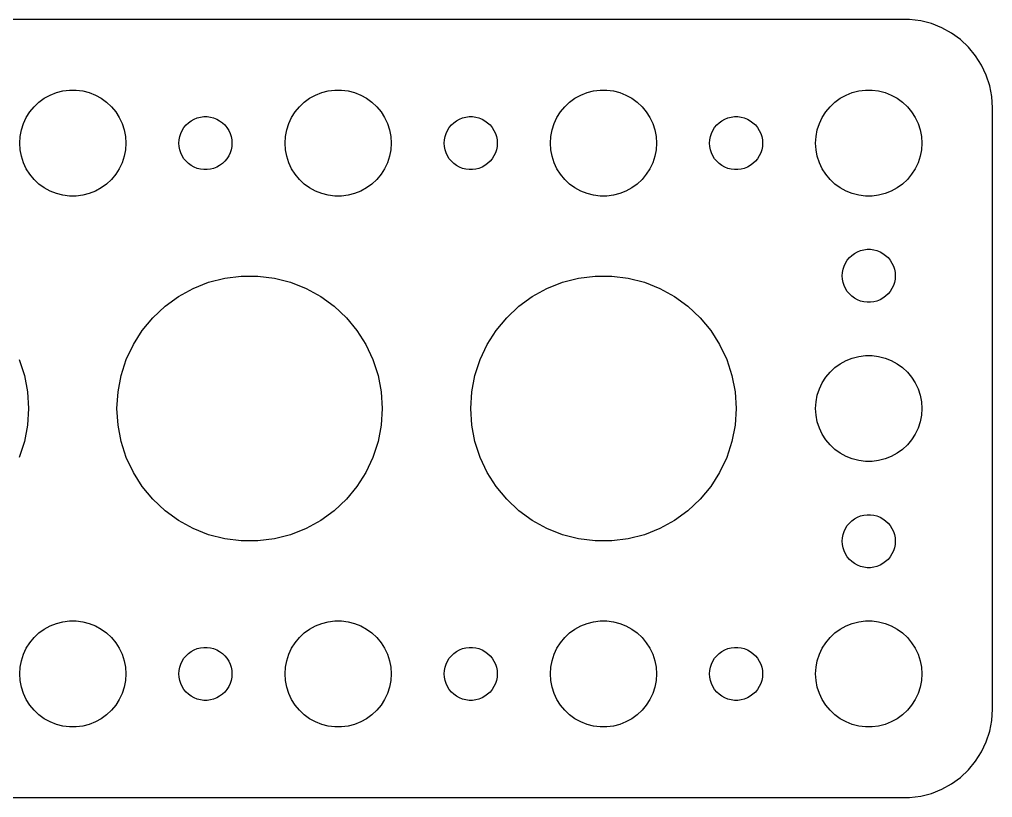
# Model space of a CAD drawing. Header units: metres. Extents: x -52 to 52, y 32 to 76.
# Drawn here: x -3 to 52, y 32 to 76 of the extents above; entities that cross this region are included whole.
import ezdxf

# ---------------------------------------------------------------- set-up
doc = ezdxf.new("R2010")
doc.units = ezdxf.units.M

msp = doc.modelspace()

# ---------------------------------------------------------------- linework, layer by layer
for p, q in [((47.3139, 75.9901), (-47.3139, 75.9901)), ((47.9369, 75.9114), (47.3139, 75.9901)), ((48.5451, 75.7553), (47.9369, 75.9114)), ((49.1289, 75.5241), (48.5451, 75.7553)), ((49.6791, 75.2216), (49.1289, 75.5241)), ((50.1871, 74.8526), (49.6791, 75.2216)), ((50.6448, 74.4227), (50.1871, 74.8526)), ((51.0451, 73.9389), (50.6448, 74.4227)), ((51.3815, 73.4088), (51.0451, 73.9389)), ((51.6489, 72.8406), (51.3815, 73.4088)), ((51.8429, 72.2434), (51.6489, 72.8406)), ((51.9606, 71.6267), (51.8429, 72.2434)), ((-1.91226, 71.3115), (-1.60747, 71.533)), ((-1.60747, 71.533), (-1.27733, 71.7145)), ((-1.27733, 71.7145), (-0.92705, 71.8532)), ((-0.92705, 71.8532), (-0.56213, 71.9469)), ((-0.56213, 71.9469), (-0.18837, 71.9941)), ((-0.18837, 71.9941), (0.18837, 71.9941)), ((0.18837, 71.9941), (0.56213, 71.9469)), ((0.56213, 71.9469), (0.92705, 71.8532)), ((0.92705, 71.8532), (1.27733, 71.7145)), ((1.27733, 71.7145), (1.60747, 71.533)), ((1.60747, 71.533), (1.91226, 71.3115)), ((13.0877, 71.3115), (13.3925, 71.533)), ((13.3925, 71.533), (13.7227, 71.7145)), ((13.7227, 71.7145), (14.0729, 71.8532)), ((14.0729, 71.8532), (14.4379, 71.9469)), ((14.4379, 71.9469), (14.8116, 71.9941)), ((14.8116, 71.9941), (15.1884, 71.9941)), ((15.1884, 71.9941), (15.5621, 71.9469)), ((15.5621, 71.9469), (15.927, 71.8532)), ((15.927, 71.8532), (16.2773, 71.7145)), ((16.2773, 71.7145), (16.6075, 71.533)), ((16.6075, 71.533), (16.9123, 71.3115)), ((28.0877, 71.3115), (28.3925, 71.533)), ((28.3925, 71.533), (28.7227, 71.7145)), ((28.7227, 71.7145), (29.0729, 71.8532)), ((29.0729, 71.8532), (29.4379, 71.9469)), ((29.4379, 71.9469), (29.8116, 71.9941)), ((29.8116, 71.9941), (30.1884, 71.9941)), ((30.1884, 71.9941), (30.5621, 71.9469)), ((30.5621, 71.9469), (30.927, 71.8532)), ((30.927, 71.8532), (31.2773, 71.7145)), ((31.2773, 71.7145), (31.6075, 71.533)), ((31.6075, 71.533), (31.9123, 71.3115)), ((43.0877, 71.3115), (43.3925, 71.533)), ((43.3925, 71.533), (43.7227, 71.7145)), ((43.7227, 71.7145), (44.0729, 71.8532)), ((44.0729, 71.8532), (44.4379, 71.9469)), ((44.4379, 71.9469), (44.8116, 71.9941)), ((44.8116, 71.9941), (45.1884, 71.9941)), ((45.1884, 71.9941), (45.5621, 71.9469)), ((45.5621, 71.9469), (45.927, 71.8532)), ((45.927, 71.8532), (46.2773, 71.7145)), ((46.2773, 71.7145), (46.6075, 71.533)), ((46.6075, 71.533), (46.9123, 71.3115)), ((52, 71), (51.9606, 71.6267)), ((-2.42705, 70.7634), (-2.1869, 71.0536)), ((-2.1869, 71.0536), (-1.91226, 71.3115)), ((1.91226, 71.3115), (2.1869, 71.0536)), ((2.1869, 71.0536), (2.42705, 70.7634)), ((12.5729, 70.7634), (12.8131, 71.0536)), ((12.8131, 71.0536), (13.0877, 71.3115)), ((16.9123, 71.3115), (17.1869, 71.0536)), ((17.1869, 71.0536), (17.427, 70.7634)), ((27.5729, 70.7634), (27.8131, 71.0536)), ((27.8131, 71.0536), (28.0877, 71.3115)), ((31.9123, 71.3115), (32.1869, 71.0536)), ((32.1869, 71.0536), (32.427, 70.7634)), ((42.5729, 70.7634), (42.8131, 71.0536)), ((42.8131, 71.0536), (43.0877, 71.3115)), ((46.9123, 71.3115), (47.1869, 71.0536)), ((47.1869, 71.0536), (47.427, 70.7634)), ((52, 37), (52, 71)), ((-2.78932, 70.1044), (-2.62891, 70.4453)), ((-2.62891, 70.4453), (-2.42705, 70.7634)), ((2.42705, 70.7634), (2.62891, 70.4453)), ((2.62891, 70.4453), (2.78932, 70.1044)), ((6.86133, 70.3572), (7.03647, 70.4266)), ((7.03647, 70.4266), (7.21892, 70.4734)), ((7.21892, 70.4734), (7.40581, 70.497)), ((7.40581, 70.497), (7.59418, 70.497)), ((7.59418, 70.497), (7.78107, 70.4734)), ((7.78107, 70.4734), (7.96352, 70.4266)), ((7.96352, 70.4266), (8.13866, 70.3572)), ((12.2107, 70.1044), (12.3711, 70.4453)), ((12.3711, 70.4453), (12.5729, 70.7634)), ((17.427, 70.7634), (17.6289, 70.4453)), ((17.6289, 70.4453), (17.7893, 70.1044)), ((21.8613, 70.3572), (22.0365, 70.4266)), ((22.0365, 70.4266), (22.2189, 70.4734)), ((22.2189, 70.4734), (22.4058, 70.497)), ((22.4058, 70.497), (22.5942, 70.497)), ((22.5942, 70.497), (22.7811, 70.4734)), ((22.7811, 70.4734), (22.9635, 70.4266)), ((22.9635, 70.4266), (23.1387, 70.3572)), ((27.2107, 70.1044), (27.3711, 70.4453)), ((27.3711, 70.4453), (27.5729, 70.7634)), ((32.427, 70.7634), (32.6289, 70.4453)), ((32.6289, 70.4453), (32.7893, 70.1044)), ((36.8613, 70.3572), (37.0365, 70.4266)), ((37.0365, 70.4266), (37.2189, 70.4734)), ((37.2189, 70.4734), (37.4058, 70.497)), ((37.4058, 70.497), (37.5942, 70.497)), ((37.5942, 70.497), (37.7811, 70.4734)), ((37.7811, 70.4734), (37.9635, 70.4266)), ((37.9635, 70.4266), (38.1387, 70.3572)), ((42.2107, 70.1044), (42.3711, 70.4453)), ((42.3711, 70.4453), (42.5729, 70.7634)), ((47.427, 70.7634), (47.6289, 70.4453)), ((47.6289, 70.4453), (47.7893, 70.1044)), ((-2.90575, 69.7461), (-2.78932, 70.1044)), ((2.78932, 70.1044), (2.90575, 69.7461)), ((6.18553, 69.7226), (6.28647, 69.8817)), ((6.28647, 69.8817), (6.40654, 70.0268)), ((6.40654, 70.0268), (6.54385, 70.1558)), ((6.54385, 70.1558), (6.69626, 70.2665)), ((6.69626, 70.2665), (6.86133, 70.3572)), ((8.13866, 70.3572), (8.30373, 70.2665)), ((8.30373, 70.2665), (8.45613, 70.1558)), ((8.45613, 70.1558), (8.59344, 70.0268)), ((8.59344, 70.0268), (8.71352, 69.8817)), ((8.71352, 69.8817), (8.81445, 69.7226)), ((12.0942, 69.7461), (12.2107, 70.1044)), ((17.7893, 70.1044), (17.9057, 69.7461)), ((21.1855, 69.7226), (21.2865, 69.8817)), ((21.2865, 69.8817), (21.4065, 70.0268)), ((21.4065, 70.0268), (21.5439, 70.1558)), ((21.5439, 70.1558), (21.6963, 70.2665)), ((21.6963, 70.2665), (21.8613, 70.3572)), ((23.1387, 70.3572), (23.3037, 70.2665)), ((23.3037, 70.2665), (23.4561, 70.1558)), ((23.4561, 70.1558), (23.5934, 70.0268)), ((23.5934, 70.0268), (23.7135, 69.8817)), ((23.7135, 69.8817), (23.8145, 69.7226)), ((27.0942, 69.7461), (27.2107, 70.1044)), ((32.7893, 70.1044), (32.9057, 69.7461)), ((36.1855, 69.7226), (36.2865, 69.8817)), ((36.2865, 69.8817), (36.4065, 70.0268)), ((36.4065, 70.0268), (36.5439, 70.1558)), ((36.5439, 70.1558), (36.6963, 70.2665)), ((36.6963, 70.2665), (36.8613, 70.3572)), ((38.1387, 70.3572), (38.3037, 70.2665)), ((38.3037, 70.2665), (38.4561, 70.1558)), ((38.4561, 70.1558), (38.5934, 70.0268)), ((38.5934, 70.0268), (38.7135, 69.8817)), ((38.7135, 69.8817), (38.8145, 69.7226)), ((42.0942, 69.7461), (42.2107, 70.1044)), ((47.7893, 70.1044), (47.9057, 69.7461)), ((-3, 69), (-2.97633, 69.376)), ((-2.97633, 69.376), (-2.90575, 69.7461)), ((2.90575, 69.7461), (2.97633, 69.376)), ((2.97633, 69.376), (3, 69)), ((6.01183, 69.188), (6.04712, 69.373)), ((6.04712, 69.373), (6.10533, 69.5522)), ((6.10533, 69.5522), (6.18553, 69.7226)), ((8.81445, 69.7226), (8.89465, 69.5522)), ((8.89465, 69.5522), (8.95287, 69.373)), ((8.95287, 69.373), (8.98816, 69.188)), ((12, 69), (12.0237, 69.376)), ((12.0237, 69.376), (12.0942, 69.7461)), ((17.9057, 69.7461), (17.9763, 69.376)), ((17.9763, 69.376), (18, 69)), ((21.0118, 69.188), (21.0471, 69.373)), ((21.0471, 69.373), (21.1053, 69.5522)), ((21.1053, 69.5522), (21.1855, 69.7226)), ((23.8145, 69.7226), (23.8947, 69.5522)), ((23.8947, 69.5522), (23.9529, 69.373)), ((23.9529, 69.373), (23.9882, 69.188)), ((27, 69), (27.0237, 69.376)), ((27.0237, 69.376), (27.0942, 69.7461)), ((32.9057, 69.7461), (32.9763, 69.376)), ((32.9763, 69.376), (33, 69)), ((36.0118, 69.188), (36.0471, 69.373)), ((36.0471, 69.373), (36.1053, 69.5522)), ((36.1053, 69.5522), (36.1855, 69.7226)), ((38.8145, 69.7226), (38.8947, 69.5522)), ((38.8947, 69.5522), (38.9529, 69.373)), ((38.9529, 69.373), (38.9882, 69.188)), ((42, 69), (42.0237, 69.376)), ((42.0237, 69.376), (42.0942, 69.7461)), ((47.9057, 69.7461), (47.9763, 69.376)), ((47.9763, 69.376), (48, 69)), ((-2.97633, 68.624), (-3, 69)), ((3, 69), (2.97633, 68.624)), ((6, 69), (6.01183, 69.188)), ((6.01183, 68.812), (6, 69)), ((6.04712, 68.627), (6.01183, 68.812)), ((8.98816, 68.812), (8.95287, 68.627)), ((8.98816, 69.188), (9, 69)), ((9, 69), (8.98816, 68.812)), ((12.0237, 68.624), (12, 69)), ((18, 69), (17.9763, 68.624)), ((21, 69), (21.0118, 69.188)), ((21.0118, 68.812), (21, 69)), ((21.0471, 68.627), (21.0118, 68.812)), ((23.9882, 68.812), (23.9529, 68.627)), ((23.9882, 69.188), (24, 69)), ((24, 69), (23.9882, 68.812)), ((27.0237, 68.624), (27, 69)), ((33, 69), (32.9763, 68.624)), ((36, 69), (36.0118, 69.188)), ((36.0118, 68.812), (36, 69)), ((36.0471, 68.627), (36.0118, 68.812)), ((38.9882, 68.812), (38.9529, 68.627)), ((38.9882, 69.188), (39, 69)), ((39, 69), (38.9882, 68.812)), ((42.0237, 68.624), (42, 69)), ((48, 69), (47.9763, 68.624)), ((-2.90575, 68.2539), (-2.97633, 68.624)), ((-2.78932, 67.8956), (-2.90575, 68.2539)), ((2.90575, 68.2539), (2.78932, 67.8956)), ((2.97633, 68.624), (2.90575, 68.2539)), ((6.10533, 68.4478), (6.04712, 68.627)), ((6.18553, 68.2774), (6.10533, 68.4478)), ((6.28647, 68.1183), (6.18553, 68.2774)), ((8.81445, 68.2774), (8.71352, 68.1183)), ((8.89465, 68.4478), (8.81445, 68.2774)), ((8.95287, 68.627), (8.89465, 68.4478)), ((12.0942, 68.2539), (12.0237, 68.624)), ((12.2107, 67.8956), (12.0942, 68.2539)), ((17.9057, 68.2539), (17.7893, 67.8956)), ((17.9763, 68.624), (17.9057, 68.2539)), ((21.1053, 68.4478), (21.0471, 68.627)), ((21.1855, 68.2774), (21.1053, 68.4478)), ((21.2865, 68.1183), (21.1855, 68.2774)), ((23.8145, 68.2774), (23.7135, 68.1183)), ((23.8947, 68.4478), (23.8145, 68.2774)), ((23.9529, 68.627), (23.8947, 68.4478)), ((27.0942, 68.2539), (27.0237, 68.624)), ((27.2107, 67.8956), (27.0942, 68.2539)), ((32.9057, 68.2539), (32.7893, 67.8956)), ((32.9763, 68.624), (32.9057, 68.2539)), ((36.1053, 68.4478), (36.0471, 68.627)), ((36.1855, 68.2774), (36.1053, 68.4478)), ((36.2865, 68.1183), (36.1855, 68.2774)), ((38.8145, 68.2774), (38.7135, 68.1183)), ((38.8947, 68.4478), (38.8145, 68.2774)), ((38.9529, 68.627), (38.8947, 68.4478)), ((42.0942, 68.2539), (42.0237, 68.624)), ((42.2107, 67.8956), (42.0942, 68.2539)), ((47.9057, 68.2539), (47.7893, 67.8956)), ((47.9763, 68.624), (47.9057, 68.2539)), ((-2.62891, 67.5547), (-2.78932, 67.8956)), ((2.78932, 67.8956), (2.62891, 67.5547)), ((6.40654, 67.9732), (6.28647, 68.1183)), ((6.54385, 67.8442), (6.40654, 67.9732)), ((6.69626, 67.7335), (6.54385, 67.8442)), ((6.86133, 67.6427), (6.69626, 67.7335)), ((8.30373, 67.7335), (8.13866, 67.6427)), ((8.45613, 67.8442), (8.30373, 67.7335)), ((8.59344, 67.9732), (8.45613, 67.8442)), ((8.71352, 68.1183), (8.59344, 67.9732)), ((12.3711, 67.5547), (12.2107, 67.8956)), ((17.7893, 67.8956), (17.6289, 67.5547)), ((21.4065, 67.9732), (21.2865, 68.1183)), ((21.5439, 67.8442), (21.4065, 67.9732)), ((21.6963, 67.7335), (21.5439, 67.8442)), ((21.8613, 67.6427), (21.6963, 67.7335)), ((23.3037, 67.7335), (23.1387, 67.6427)), ((23.4561, 67.8442), (23.3037, 67.7335)), ((23.5934, 67.9732), (23.4561, 67.8442)), ((23.7135, 68.1183), (23.5934, 67.9732)), ((27.3711, 67.5547), (27.2107, 67.8956)), ((32.7893, 67.8956), (32.6289, 67.5547)), ((36.4065, 67.9732), (36.2865, 68.1183)), ((36.5439, 67.8442), (36.4065, 67.9732)), ((36.6963, 67.7335), (36.5439, 67.8442)), ((36.8613, 67.6427), (36.6963, 67.7335)), ((38.3037, 67.7335), (38.1387, 67.6427)), ((38.4561, 67.8442), (38.3037, 67.7335)), ((38.5934, 67.9732), (38.4561, 67.8442)), ((38.7135, 68.1183), (38.5934, 67.9732)), ((42.3711, 67.5547), (42.2107, 67.8956)), ((47.7893, 67.8956), (47.6289, 67.5547)), ((-2.42705, 67.2366), (-2.62891, 67.5547)), ((-2.1869, 66.9464), (-2.42705, 67.2366)), ((2.42705, 67.2366), (2.1869, 66.9464)), ((2.62891, 67.5547), (2.42705, 67.2366)), ((7.03647, 67.5734), (6.86133, 67.6427)), ((7.21892, 67.5266), (7.03647, 67.5734)), ((7.40581, 67.5029), (7.21892, 67.5266)), ((7.59418, 67.5029), (7.40581, 67.5029)), ((7.78107, 67.5266), (7.59418, 67.5029)), ((7.96352, 67.5734), (7.78107, 67.5266)), ((8.13866, 67.6427), (7.96352, 67.5734)), ((12.5729, 67.2366), (12.3711, 67.5547)), ((12.8131, 66.9464), (12.5729, 67.2366)), ((17.427, 67.2366), (17.1869, 66.9464)), ((17.6289, 67.5547), (17.427, 67.2366)), ((22.0365, 67.5734), (21.8613, 67.6427)), ((22.2189, 67.5266), (22.0365, 67.5734)), ((22.4058, 67.5029), (22.2189, 67.5266)), ((22.5942, 67.5029), (22.4058, 67.5029)), ((22.7811, 67.5266), (22.5942, 67.5029)), ((22.9635, 67.5734), (22.7811, 67.5266)), ((23.1387, 67.6427), (22.9635, 67.5734)), ((27.5729, 67.2366), (27.3711, 67.5547)), ((27.8131, 66.9464), (27.5729, 67.2366)), ((32.427, 67.2366), (32.1869, 66.9464)), ((32.6289, 67.5547), (32.427, 67.2366)), ((37.0365, 67.5734), (36.8613, 67.6427)), ((37.2189, 67.5266), (37.0365, 67.5734)), ((37.4058, 67.5029), (37.2189, 67.5266)), ((37.5942, 67.5029), (37.4058, 67.5029)), ((37.7811, 67.5266), (37.5942, 67.5029)), ((37.9635, 67.5734), (37.7811, 67.5266)), ((38.1387, 67.6427), (37.9635, 67.5734)), ((42.5729, 67.2366), (42.3711, 67.5547)), ((42.8131, 66.9464), (42.5729, 67.2366)), ((47.427, 67.2366), (47.1869, 66.9464)), ((47.6289, 67.5547), (47.427, 67.2366)), ((-1.91226, 66.6884), (-2.1869, 66.9464)), ((-1.60747, 66.467), (-1.91226, 66.6884)), ((1.91226, 66.6884), (1.60747, 66.467)), ((2.1869, 66.9464), (1.91226, 66.6884)), ((13.0877, 66.6884), (12.8131, 66.9464)), ((13.3925, 66.467), (13.0877, 66.6884)), ((16.9123, 66.6884), (16.6075, 66.467)), ((17.1869, 66.9464), (16.9123, 66.6884)), ((28.0877, 66.6884), (27.8131, 66.9464)), ((28.3925, 66.467), (28.0877, 66.6884)), ((31.9123, 66.6884), (31.6075, 66.467)), ((32.1869, 66.9464), (31.9123, 66.6884)), ((43.0877, 66.6884), (42.8131, 66.9464)), ((43.3925, 66.467), (43.0877, 66.6884)), ((46.9123, 66.6884), (46.6075, 66.467)), ((47.1869, 66.9464), (46.9123, 66.6884)), ((-1.27733, 66.2855), (-1.60747, 66.467)), ((-0.92705, 66.1468), (-1.27733, 66.2855)), ((-0.56213, 66.0531), (-0.92705, 66.1468)), ((-0.18837, 66.0059), (-0.56213, 66.0531)), ((0.56213, 66.0531), (0.18837, 66.0059)), ((0.92705, 66.1468), (0.56213, 66.0531)), ((1.27733, 66.2855), (0.92705, 66.1468)), ((1.60747, 66.467), (1.27733, 66.2855)), ((13.7227, 66.2855), (13.3925, 66.467)), ((14.0729, 66.1468), (13.7227, 66.2855)), ((14.4379, 66.0531), (14.0729, 66.1468)), ((14.8116, 66.0059), (14.4379, 66.0531)), ((15.5621, 66.0531), (15.1884, 66.0059)), ((15.927, 66.1468), (15.5621, 66.0531)), ((16.2773, 66.2855), (15.927, 66.1468)), ((16.6075, 66.467), (16.2773, 66.2855)), ((28.7227, 66.2855), (28.3925, 66.467)), ((29.0729, 66.1468), (28.7227, 66.2855)), ((29.4379, 66.0531), (29.0729, 66.1468)), ((29.8116, 66.0059), (29.4379, 66.0531)), ((30.5621, 66.0531), (30.1884, 66.0059)), ((30.927, 66.1468), (30.5621, 66.0531)), ((31.2773, 66.2855), (30.927, 66.1468)), ((31.6075, 66.467), (31.2773, 66.2855)), ((43.7227, 66.2855), (43.3925, 66.467)), ((44.0729, 66.1468), (43.7227, 66.2855)), ((44.4379, 66.0531), (44.0729, 66.1468)), ((44.8116, 66.0059), (44.4379, 66.0531)), ((45.5621, 66.0531), (45.1884, 66.0059)), ((45.927, 66.1468), (45.5621, 66.0531)), ((46.2773, 66.2855), (45.927, 66.1468)), ((46.6075, 66.467), (46.2773, 66.2855)), ((0.18837, 66.0059), (-0.18837, 66.0059)), ((15.1884, 66.0059), (14.8116, 66.0059)), ((30.1884, 66.0059), (29.8116, 66.0059)), ((45.1884, 66.0059), (44.8116, 66.0059)), ((44.0439, 62.6558), (44.1963, 62.7665)), ((44.1963, 62.7665), (44.3613, 62.8572)), ((44.3613, 62.8572), (44.5365, 62.9266)), ((44.5365, 62.9266), (44.7189, 62.9734)), ((44.7189, 62.9734), (44.9058, 62.997)), ((44.9058, 62.997), (45.0942, 62.997)), ((45.0942, 62.997), (45.2811, 62.9734)), ((45.2811, 62.9734), (45.4635, 62.9266)), ((45.4635, 62.9266), (45.6387, 62.8572)), ((45.6387, 62.8572), (45.8037, 62.7665)), ((45.8037, 62.7665), (45.9561, 62.6558)), ((43.6053, 62.0522), (43.6855, 62.2226)), ((43.6855, 62.2226), (43.7865, 62.3817)), ((43.7865, 62.3817), (43.9065, 62.5268)), ((43.9065, 62.5268), (44.0439, 62.6558)), ((45.9561, 62.6558), (46.0934, 62.5268)), ((46.0934, 62.5268), (46.2135, 62.3817)), ((46.2135, 62.3817), (46.3145, 62.2226)), ((46.3145, 62.2226), (46.3947, 62.0522)), ((43.5, 61.5), (43.5118, 61.688)), ((43.5118, 61.688), (43.5471, 61.873)), ((43.5471, 61.873), (43.6053, 62.0522)), ((46.3947, 62.0522), (46.4529, 61.873)), ((46.4529, 61.873), (46.4882, 61.688)), ((46.4882, 61.688), (46.5, 61.5)), ((6.80664, 60.7862), (7.68236, 61.1329)), ((7.68236, 61.1329), (8.59464, 61.3671)), ((8.59464, 61.3671), (9.52907, 61.4852)), ((9.52907, 61.4852), (10.4709, 61.4852)), ((10.4709, 61.4852), (11.4053, 61.3671)), ((11.4053, 61.3671), (12.3176, 61.1329)), ((12.3176, 61.1329), (13.1933, 60.7862)), ((26.8067, 60.7862), (27.6824, 61.1329)), ((27.6824, 61.1329), (28.5946, 61.3671)), ((28.5946, 61.3671), (29.5291, 61.4852)), ((29.5291, 61.4852), (30.4709, 61.4852)), ((30.4709, 61.4852), (31.4053, 61.3671)), ((31.4053, 61.3671), (32.3176, 61.1329)), ((32.3176, 61.1329), (33.1933, 60.7862)), ((43.5118, 61.312), (43.5, 61.5)), ((43.5471, 61.127), (43.5118, 61.312)), ((43.6053, 60.9478), (43.5471, 61.127)), ((46.4529, 61.127), (46.3947, 60.9478)), ((46.4882, 61.312), (46.4529, 61.127)), ((46.5, 61.5), (46.4882, 61.312)), ((5.98129, 60.3325), (6.80664, 60.7862)), ((13.1933, 60.7862), (14.0187, 60.3325)), ((25.9813, 60.3325), (26.8067, 60.7862)), ((33.1933, 60.7862), (34.0187, 60.3325)), ((43.6855, 60.7774), (43.6053, 60.9478)), ((43.7865, 60.6183), (43.6855, 60.7774)), ((43.9065, 60.4732), (43.7865, 60.6183)), ((46.2135, 60.6183), (46.0934, 60.4732)), ((46.3145, 60.7774), (46.2135, 60.6183)), ((46.3947, 60.9478), (46.3145, 60.7774)), ((5.21931, 59.7788), (5.98129, 60.3325)), ((14.0187, 60.3325), (14.7807, 59.7788)), ((25.2193, 59.7788), (25.9813, 60.3325)), ((34.0187, 60.3325), (34.7807, 59.7788)), ((44.0439, 60.3442), (43.9065, 60.4732)), ((44.1963, 60.2335), (44.0439, 60.3442)), ((44.3613, 60.1427), (44.1963, 60.2335)), ((44.5365, 60.0734), (44.3613, 60.1427)), ((44.7189, 60.0266), (44.5365, 60.0734)), ((44.9058, 60.0029), (44.7189, 60.0266)), ((45.0942, 60.0029), (44.9058, 60.0029)), ((45.2811, 60.0266), (45.0942, 60.0029)), ((45.4635, 60.0734), (45.2811, 60.0266)), ((45.6387, 60.1427), (45.4635, 60.0734)), ((45.8037, 60.2335), (45.6387, 60.1427)), ((45.9561, 60.3442), (45.8037, 60.2335)), ((46.0934, 60.4732), (45.9561, 60.3442)), ((4.53273, 59.1341), (5.21931, 59.7788)), ((14.7807, 59.7788), (15.4673, 59.1341)), ((24.5327, 59.1341), (25.2193, 59.7788)), ((34.7807, 59.7788), (35.4673, 59.1341)), ((3.93236, 58.4084), (4.53273, 59.1341)), ((15.4673, 59.1341), (16.0676, 58.4084)), ((23.9324, 58.4084), (24.5327, 59.1341)), ((35.4673, 59.1341), (36.0676, 58.4084)), ((3.42769, 57.6131), (3.93236, 58.4084)), ((16.0676, 58.4084), (16.5723, 57.6131)), ((23.4277, 57.6131), (23.9324, 58.4084)), ((36.0676, 58.4084), (36.5723, 57.6131)), ((3.02667, 56.7609), (3.42769, 57.6131)), ((16.5723, 57.6131), (16.9733, 56.7609)), ((23.0267, 56.7609), (23.4277, 57.6131)), ((36.5723, 57.6131), (36.9733, 56.7609)), ((-3.02667, 56.7609), (-2.73563, 55.8652)), ((2.73563, 55.8652), (3.02667, 56.7609)), ((16.9733, 56.7609), (17.2644, 55.8652)), ((22.7356, 55.8652), (23.0267, 56.7609)), ((36.9733, 56.7609), (37.2644, 55.8652)), ((43.3925, 56.533), (43.7227, 56.7145)), ((43.7227, 56.7145), (44.0729, 56.8532)), ((44.0729, 56.8532), (44.4379, 56.9469)), ((44.4379, 56.9469), (44.8116, 56.9941)), ((44.8116, 56.9941), (45.1884, 56.9941)), ((45.1884, 56.9941), (45.5621, 56.9469)), ((45.5621, 56.9469), (45.927, 56.8532)), ((45.927, 56.8532), (46.2773, 56.7145)), ((46.2773, 56.7145), (46.6075, 56.533)), ((42.8131, 56.0536), (43.0877, 56.3115)), ((43.0877, 56.3115), (43.3925, 56.533)), ((46.6075, 56.533), (46.9123, 56.3115)), ((46.9123, 56.3115), (47.1869, 56.0536)), ((-2.73563, 55.8652), (-2.55913, 54.94)), ((2.55913, 54.94), (2.73563, 55.8652)), ((17.2644, 55.8652), (17.4409, 54.94)), ((22.5591, 54.94), (22.7356, 55.8652)), ((37.2644, 55.8652), (37.4409, 54.94)), ((42.3711, 55.4453), (42.5729, 55.7634)), ((42.5729, 55.7634), (42.8131, 56.0536)), ((47.1869, 56.0536), (47.427, 55.7634)), ((47.427, 55.7634), (47.6289, 55.4453)), ((42.0942, 54.7461), (42.2107, 55.1044)), ((42.2107, 55.1044), (42.3711, 55.4453)), ((47.6289, 55.4453), (47.7893, 55.1044)), ((47.7893, 55.1044), (47.9057, 54.7461)), ((-2.55913, 54.94), (-2.5, 54)), ((2.5, 54), (2.55913, 54.94)), ((17.4409, 54.94), (17.5, 54)), ((22.5, 54), (22.5591, 54.94)), ((37.4409, 54.94), (37.5, 54)), ((42.0237, 54.376), (42.0942, 54.7461)), ((47.9057, 54.7461), (47.9763, 54.376)), ((-2.5, 54), (-2.55913, 53.06)), ((2.55913, 53.06), (2.5, 54)), ((17.5, 54), (17.4409, 53.06)), ((22.5591, 53.06), (22.5, 54)), ((37.5, 54), (37.4409, 53.06)), ((42, 54), (42.0237, 54.376)), ((42.0237, 53.624), (42, 54)), ((47.9763, 54.376), (48, 54)), ((48, 54), (47.9763, 53.624)), ((42.0942, 53.2539), (42.0237, 53.624)), ((47.9763, 53.624), (47.9057, 53.2539)), ((-2.55913, 53.06), (-2.73563, 52.1348)), ((2.73563, 52.1348), (2.55913, 53.06)), ((17.4409, 53.06), (17.2644, 52.1348)), ((22.7356, 52.1348), (22.5591, 53.06)), ((37.4409, 53.06), (37.2644, 52.1348)), ((42.2107, 52.8956), (42.0942, 53.2539)), ((42.3711, 52.5547), (42.2107, 52.8956)), ((47.7893, 52.8956), (47.6289, 52.5547)), ((47.9057, 53.2539), (47.7893, 52.8956)), ((42.5729, 52.2366), (42.3711, 52.5547)), ((47.6289, 52.5547), (47.427, 52.2366)), ((-2.73563, 52.1348), (-3.02667, 51.2391)), ((3.02667, 51.2391), (2.73563, 52.1348)), ((17.2644, 52.1348), (16.9733, 51.2391)), ((23.0267, 51.2391), (22.7356, 52.1348)), ((37.2644, 52.1348), (36.9733, 51.2391)), ((42.8131, 51.9464), (42.5729, 52.2366)), ((43.0877, 51.6885), (42.8131, 51.9464)), ((47.1869, 51.9464), (46.9123, 51.6885)), ((47.427, 52.2366), (47.1869, 51.9464)), ((3.42769, 50.3869), (3.02667, 51.2391)), ((16.9733, 51.2391), (16.5723, 50.3869)), ((23.4277, 50.3869), (23.0267, 51.2391)), ((36.9733, 51.2391), (36.5723, 50.3869)), ((43.3925, 51.467), (43.0877, 51.6885)), ((43.7227, 51.2855), (43.3925, 51.467)), ((44.0729, 51.1468), (43.7227, 51.2855)), ((46.2773, 51.2855), (45.927, 51.1468)), ((46.6075, 51.467), (46.2773, 51.2855)), ((46.9123, 51.6885), (46.6075, 51.467)), ((44.4379, 51.0531), (44.0729, 51.1468)), ((44.8116, 51.0059), (44.4379, 51.0531)), ((45.1884, 51.0059), (44.8116, 51.0059)), ((45.5621, 51.0531), (45.1884, 51.0059)), ((45.927, 51.1468), (45.5621, 51.0531)), ((3.93236, 49.5916), (3.42769, 50.3869)), ((16.5723, 50.3869), (16.0676, 49.5916)), ((23.9324, 49.5916), (23.4277, 50.3869)), ((36.5723, 50.3869), (36.0676, 49.5916)), ((4.53273, 48.8659), (3.93236, 49.5916)), ((16.0676, 49.5916), (15.4673, 48.8659)), ((24.5327, 48.8659), (23.9324, 49.5916)), ((36.0676, 49.5916), (35.4673, 48.8659)), ((5.21931, 48.2212), (4.53273, 48.8659)), ((15.4673, 48.8659), (14.7807, 48.2212)), ((25.2193, 48.2212), (24.5327, 48.8659)), ((35.4673, 48.8659), (34.7807, 48.2212)), ((5.98129, 47.6675), (5.21931, 48.2212)), ((14.7807, 48.2212), (14.0187, 47.6675)), ((25.9813, 47.6675), (25.2193, 48.2212)), ((34.7807, 48.2212), (34.0187, 47.6675)), ((44.3613, 47.8573), (44.5365, 47.9266)), ((44.5365, 47.9266), (44.7189, 47.9734)), ((44.7189, 47.9734), (44.9058, 47.9971)), ((44.9058, 47.9971), (45.0942, 47.9971)), ((45.0942, 47.9971), (45.2811, 47.9734)), ((45.2811, 47.9734), (45.4635, 47.9266)), ((45.4635, 47.9266), (45.6387, 47.8573)), ((6.80664, 47.2138), (5.98129, 47.6675)), ((14.0187, 47.6675), (13.1933, 47.2138)), ((26.8067, 47.2138), (25.9813, 47.6675)), ((34.0187, 47.6675), (33.1933, 47.2138)), ((43.6855, 47.2226), (43.7865, 47.3817)), ((43.7865, 47.3817), (43.9065, 47.5268)), ((43.9065, 47.5268), (44.0439, 47.6558)), ((44.0439, 47.6558), (44.1963, 47.7665)), ((44.1963, 47.7665), (44.3613, 47.8573)), ((45.6387, 47.8573), (45.8037, 47.7665)), ((45.8037, 47.7665), (45.9561, 47.6558)), ((45.9561, 47.6558), (46.0934, 47.5268)), ((46.0934, 47.5268), (46.2135, 47.3817)), ((46.2135, 47.3817), (46.3145, 47.2226)), ((7.68236, 46.8671), (6.80664, 47.2138)), ((8.59464, 46.6329), (7.68236, 46.8671)), ((12.3176, 46.8671), (11.4053, 46.6329)), ((13.1933, 47.2138), (12.3176, 46.8671)), ((27.6824, 46.8671), (26.8067, 47.2138)), ((28.5946, 46.6329), (27.6824, 46.8671)), ((32.3176, 46.8671), (31.4053, 46.6329)), ((33.1933, 47.2138), (32.3176, 46.8671)), ((43.5118, 46.688), (43.5471, 46.873)), ((43.5471, 46.873), (43.6053, 47.0522)), ((43.6053, 47.0522), (43.6855, 47.2226)), ((46.3145, 47.2226), (46.3947, 47.0522)), ((46.3947, 47.0522), (46.4529, 46.873)), ((46.4529, 46.873), (46.4882, 46.688)), ((9.52907, 46.5148), (8.59464, 46.6329)), ((10.4709, 46.5148), (9.52907, 46.5148)), ((11.4053, 46.6329), (10.4709, 46.5148)), ((29.5291, 46.5148), (28.5946, 46.6329)), ((30.4709, 46.5148), (29.5291, 46.5148)), ((31.4053, 46.6329), (30.4709, 46.5148)), ((43.5, 46.5), (43.5118, 46.688)), ((43.5118, 46.312), (43.5, 46.5)), ((43.5471, 46.127), (43.5118, 46.312)), ((46.4882, 46.312), (46.4529, 46.127)), ((46.4882, 46.688), (46.5, 46.5)), ((46.5, 46.5), (46.4882, 46.312)), ((43.6053, 45.9478), (43.5471, 46.127)), ((43.6855, 45.7774), (43.6053, 45.9478)), ((43.7865, 45.6183), (43.6855, 45.7774)), ((46.3145, 45.7774), (46.2135, 45.6183)), ((46.3947, 45.9478), (46.3145, 45.7774)), ((46.4529, 46.127), (46.3947, 45.9478)), ((43.9065, 45.4732), (43.7865, 45.6183)), ((44.0439, 45.3442), (43.9065, 45.4732)), ((44.1963, 45.2335), (44.0439, 45.3442)), ((44.3613, 45.1428), (44.1963, 45.2335)), ((44.5365, 45.0734), (44.3613, 45.1428)), ((45.6387, 45.1428), (45.4635, 45.0734)), ((45.8037, 45.2335), (45.6387, 45.1428)), ((45.9561, 45.3442), (45.8037, 45.2335)), ((46.0934, 45.4732), (45.9561, 45.3442)), ((46.2135, 45.6183), (46.0934, 45.4732)), ((44.7189, 45.0266), (44.5365, 45.0734)), ((44.9058, 45.003), (44.7189, 45.0266)), ((45.0942, 45.003), (44.9058, 45.003)), ((45.2811, 45.0266), (45.0942, 45.003)), ((45.4635, 45.0734), (45.2811, 45.0266)), ((-1.27733, 41.7145), (-0.92705, 41.8532)), ((-0.92705, 41.8532), (-0.56213, 41.9469)), ((-0.56213, 41.9469), (-0.18837, 41.9941)), ((-0.18837, 41.9941), (0.18837, 41.9941)), ((0.18837, 41.9941), (0.56213, 41.9469)), ((0.56213, 41.9469), (0.92705, 41.8532)), ((0.92705, 41.8532), (1.27733, 41.7145)), ((13.7227, 41.7145), (14.0729, 41.8532)), ((14.0729, 41.8532), (14.4379, 41.9469)), ((14.4379, 41.9469), (14.8116, 41.9941)), ((14.8116, 41.9941), (15.1884, 41.9941)), ((15.1884, 41.9941), (15.5621, 41.9469)), ((15.5621, 41.9469), (15.927, 41.8532)), ((15.927, 41.8532), (16.2773, 41.7145)), ((28.7227, 41.7145), (29.0729, 41.8532)), ((29.0729, 41.8532), (29.4379, 41.9469)), ((29.4379, 41.9469), (29.8116, 41.9941)), ((29.8116, 41.9941), (30.1884, 41.9941)), ((30.1884, 41.9941), (30.5621, 41.9469)), ((30.5621, 41.9469), (30.927, 41.8532)), ((30.927, 41.8532), (31.2773, 41.7145)), ((43.7227, 41.7145), (44.0729, 41.8532)), ((44.0729, 41.8532), (44.4379, 41.9469)), ((44.4379, 41.9469), (44.8116, 41.9941)), ((44.8116, 41.9941), (45.1884, 41.9941)), ((45.1884, 41.9941), (45.5621, 41.9469)), ((45.5621, 41.9469), (45.927, 41.8532)), ((45.927, 41.8532), (46.2773, 41.7145)), ((-2.1869, 41.0536), (-1.91226, 41.3116)), ((-1.91226, 41.3116), (-1.60747, 41.533)), ((-1.60747, 41.533), (-1.27733, 41.7145)), ((1.27733, 41.7145), (1.60747, 41.533)), ((1.60747, 41.533), (1.91226, 41.3116)), ((1.91226, 41.3116), (2.1869, 41.0536)), ((12.8131, 41.0536), (13.0877, 41.3116)), ((13.0877, 41.3116), (13.3925, 41.533)), ((13.3925, 41.533), (13.7227, 41.7145)), ((16.2773, 41.7145), (16.6075, 41.533)), ((16.6075, 41.533), (16.9123, 41.3116)), ((16.9123, 41.3116), (17.1869, 41.0536)), ((27.8131, 41.0536), (28.0877, 41.3116)), ((28.0877, 41.3116), (28.3925, 41.533)), ((28.3925, 41.533), (28.7227, 41.7145)), ((31.2773, 41.7145), (31.6075, 41.533)), ((31.6075, 41.533), (31.9123, 41.3116)), ((31.9123, 41.3116), (32.1869, 41.0536)), ((42.8131, 41.0536), (43.0877, 41.3116)), ((43.0877, 41.3116), (43.3925, 41.533)), ((43.3925, 41.533), (43.7227, 41.7145)), ((46.2773, 41.7145), (46.6075, 41.533)), ((46.6075, 41.533), (46.9123, 41.3116)), ((46.9123, 41.3116), (47.1869, 41.0536)), ((-2.62891, 40.4453), (-2.42705, 40.7634)), ((-2.42705, 40.7634), (-2.1869, 41.0536)), ((2.1869, 41.0536), (2.42705, 40.7634)), ((2.42705, 40.7634), (2.62891, 40.4453)), ((12.3711, 40.4453), (12.5729, 40.7634)), ((12.5729, 40.7634), (12.8131, 41.0536)), ((17.1869, 41.0536), (17.427, 40.7634)), ((17.427, 40.7634), (17.6289, 40.4453)), ((27.3711, 40.4453), (27.5729, 40.7634)), ((27.5729, 40.7634), (27.8131, 41.0536)), ((32.1869, 41.0536), (32.427, 40.7634)), ((32.427, 40.7634), (32.6289, 40.4453)), ((42.3711, 40.4453), (42.5729, 40.7634)), ((42.5729, 40.7634), (42.8131, 41.0536)), ((47.1869, 41.0536), (47.427, 40.7634)), ((47.427, 40.7634), (47.6289, 40.4453)), ((-2.78932, 40.1044), (-2.62891, 40.4453)), ((2.62891, 40.4453), (2.78932, 40.1044)), ((6.54385, 40.1558), (6.69626, 40.2665)), ((6.69626, 40.2665), (6.86133, 40.3573)), ((6.86133, 40.3573), (7.03647, 40.4266)), ((7.03647, 40.4266), (7.21892, 40.4734)), ((7.21892, 40.4734), (7.40581, 40.4971)), ((7.40581, 40.4971), (7.59418, 40.4971)), ((7.59418, 40.4971), (7.78107, 40.4734)), ((7.78107, 40.4734), (7.96352, 40.4266)), ((7.96352, 40.4266), (8.13866, 40.3573)), ((8.13866, 40.3573), (8.30373, 40.2665)), ((8.30373, 40.2665), (8.45613, 40.1558)), ((12.2107, 40.1044), (12.3711, 40.4453)), ((17.6289, 40.4453), (17.7893, 40.1044)), ((21.5439, 40.1558), (21.6963, 40.2665)), ((21.6963, 40.2665), (21.8613, 40.3573)), ((21.8613, 40.3573), (22.0365, 40.4266)), ((22.0365, 40.4266), (22.2189, 40.4734)), ((22.2189, 40.4734), (22.4058, 40.4971)), ((22.4058, 40.4971), (22.5942, 40.4971)), ((22.5942, 40.4971), (22.7811, 40.4734)), ((22.7811, 40.4734), (22.9635, 40.4266)), ((22.9635, 40.4266), (23.1387, 40.3573)), ((23.1387, 40.3573), (23.3037, 40.2665)), ((23.3037, 40.2665), (23.4561, 40.1558)), ((27.2107, 40.1044), (27.3711, 40.4453)), ((32.6289, 40.4453), (32.7893, 40.1044)), ((36.5439, 40.1558), (36.6963, 40.2665)), ((36.6963, 40.2665), (36.8613, 40.3573)), ((36.8613, 40.3573), (37.0365, 40.4266)), ((37.0365, 40.4266), (37.2189, 40.4734)), ((37.2189, 40.4734), (37.4058, 40.4971)), ((37.4058, 40.4971), (37.5942, 40.4971)), ((37.5942, 40.4971), (37.7811, 40.4734)), ((37.7811, 40.4734), (37.9635, 40.4266)), ((37.9635, 40.4266), (38.1387, 40.3573)), ((38.1387, 40.3573), (38.3037, 40.2665)), ((38.3037, 40.2665), (38.4561, 40.1558)), ((42.2107, 40.1044), (42.3711, 40.4453)), ((47.6289, 40.4453), (47.7893, 40.1044)), ((-2.97633, 39.376), (-2.90575, 39.7461)), ((-2.90575, 39.7461), (-2.78932, 40.1044)), ((2.78932, 40.1044), (2.90575, 39.7461)), ((2.90575, 39.7461), (2.97633, 39.376)), ((6.10533, 39.5522), (6.18553, 39.7226)), ((6.18553, 39.7226), (6.28647, 39.8817)), ((6.28647, 39.8817), (6.40654, 40.0268)), ((6.40654, 40.0268), (6.54385, 40.1558)), ((8.45613, 40.1558), (8.59344, 40.0268)), ((8.59344, 40.0268), (8.71352, 39.8817)), ((8.71352, 39.8817), (8.81445, 39.7226)), ((8.81445, 39.7226), (8.89465, 39.5522)), ((12.0237, 39.376), (12.0942, 39.7461)), ((12.0942, 39.7461), (12.2107, 40.1044)), ((17.7893, 40.1044), (17.9057, 39.7461)), ((17.9057, 39.7461), (17.9763, 39.376)), ((21.1053, 39.5522), (21.1855, 39.7226)), ((21.1855, 39.7226), (21.2865, 39.8817)), ((21.2865, 39.8817), (21.4065, 40.0268)), ((21.4065, 40.0268), (21.5439, 40.1558)), ((23.4561, 40.1558), (23.5934, 40.0268)), ((23.5934, 40.0268), (23.7135, 39.8817)), ((23.7135, 39.8817), (23.8145, 39.7226)), ((23.8145, 39.7226), (23.8947, 39.5522)), ((27.0237, 39.376), (27.0942, 39.7461)), ((27.0942, 39.7461), (27.2107, 40.1044)), ((32.7893, 40.1044), (32.9057, 39.7461)), ((32.9057, 39.7461), (32.9763, 39.376)), ((36.1053, 39.5522), (36.1855, 39.7226)), ((36.1855, 39.7226), (36.2865, 39.8817)), ((36.2865, 39.8817), (36.4065, 40.0268)), ((36.4065, 40.0268), (36.5439, 40.1558)), ((38.4561, 40.1558), (38.5934, 40.0268)), ((38.5934, 40.0268), (38.7135, 39.8817)), ((38.7135, 39.8817), (38.8145, 39.7226)), ((38.8145, 39.7226), (38.8947, 39.5522)), ((42.0237, 39.376), (42.0942, 39.7461)), ((42.0942, 39.7461), (42.2107, 40.1044)), ((47.7893, 40.1044), (47.9057, 39.7461)), ((47.9057, 39.7461), (47.9763, 39.376)), ((-3, 39), (-2.97633, 39.376)), ((2.97633, 39.376), (3, 39)), ((6, 39), (6.01183, 39.188)), ((6.01183, 39.188), (6.04712, 39.373)), ((6.04712, 39.373), (6.10533, 39.5522)), ((8.89465, 39.5522), (8.95287, 39.373)), ((8.95287, 39.373), (8.98816, 39.188)), ((8.98816, 39.188), (9, 39)), ((12, 39), (12.0237, 39.376)), ((17.9763, 39.376), (18, 39)), ((21, 39), (21.0118, 39.188)), ((21.0118, 39.188), (21.0471, 39.373)), ((21.0471, 39.373), (21.1053, 39.5522)), ((23.8947, 39.5522), (23.9529, 39.373)), ((23.9529, 39.373), (23.9882, 39.188)), ((23.9882, 39.188), (24, 39)), ((27, 39), (27.0237, 39.376)), ((32.9763, 39.376), (33, 39)), ((36, 39), (36.0118, 39.188)), ((36.0118, 39.188), (36.0471, 39.373)), ((36.0471, 39.373), (36.1053, 39.5522)), ((38.8947, 39.5522), (38.9529, 39.373)), ((38.9529, 39.373), (38.9882, 39.188)), ((38.9882, 39.188), (39, 39)), ((42, 39), (42.0237, 39.376)), ((47.9763, 39.376), (48, 39)), ((-2.97633, 38.624), (-3, 39)), ((-2.90575, 38.2539), (-2.97633, 38.624)), ((2.97633, 38.624), (2.90575, 38.2539)), ((3, 39), (2.97633, 38.624)), ((6.01183, 38.812), (6, 39)), ((6.04712, 38.627), (6.01183, 38.812)), ((6.10533, 38.4478), (6.04712, 38.627)), ((8.95287, 38.627), (8.89465, 38.4478)), ((8.98816, 38.812), (8.95287, 38.627)), ((9, 39), (8.98816, 38.812)), ((12.0237, 38.624), (12, 39)), ((12.0942, 38.2539), (12.0237, 38.624)), ((17.9763, 38.624), (17.9057, 38.2539)), ((18, 39), (17.9763, 38.624)), ((21.0118, 38.812), (21, 39)), ((21.0471, 38.627), (21.0118, 38.812)), ((21.1053, 38.4478), (21.0471, 38.627)), ((23.9529, 38.627), (23.8947, 38.4478)), ((23.9882, 38.812), (23.9529, 38.627)), ((24, 39), (23.9882, 38.812)), ((27.0237, 38.624), (27, 39)), ((27.0942, 38.2539), (27.0237, 38.624)), ((32.9763, 38.624), (32.9057, 38.2539)), ((33, 39), (32.9763, 38.624)), ((36.0118, 38.812), (36, 39)), ((36.0471, 38.627), (36.0118, 38.812)), ((36.1053, 38.4478), (36.0471, 38.627)), ((38.9529, 38.627), (38.8947, 38.4478)), ((38.9882, 38.812), (38.9529, 38.627)), ((39, 39), (38.9882, 38.812)), ((42.0237, 38.624), (42, 39)), ((42.0942, 38.2539), (42.0237, 38.624)), ((47.9763, 38.624), (47.9057, 38.2539)), ((48, 39), (47.9763, 38.624)), ((-2.78932, 37.8956), (-2.90575, 38.2539)), ((2.90575, 38.2539), (2.78932, 37.8956)), ((6.18553, 38.2774), (6.10533, 38.4478)), ((6.28647, 38.1183), (6.18553, 38.2774)), ((6.40654, 37.9732), (6.28647, 38.1183)), ((6.54385, 37.8442), (6.40654, 37.9732)), ((8.59344, 37.9732), (8.45613, 37.8442)), ((8.71352, 38.1183), (8.59344, 37.9732)), ((8.81445, 38.2774), (8.71352, 38.1183)), ((8.89465, 38.4478), (8.81445, 38.2774)), ((12.2107, 37.8956), (12.0942, 38.2539)), ((17.9057, 38.2539), (17.7893, 37.8956)), ((21.1855, 38.2774), (21.1053, 38.4478)), ((21.2865, 38.1183), (21.1855, 38.2774)), ((21.4065, 37.9732), (21.2865, 38.1183)), ((21.5439, 37.8442), (21.4065, 37.9732)), ((23.5934, 37.9732), (23.4561, 37.8442)), ((23.7135, 38.1183), (23.5934, 37.9732)), ((23.8145, 38.2774), (23.7135, 38.1183)), ((23.8947, 38.4478), (23.8145, 38.2774)), ((27.2107, 37.8956), (27.0942, 38.2539)), ((32.9057, 38.2539), (32.7893, 37.8956)), ((36.1855, 38.2774), (36.1053, 38.4478)), ((36.2865, 38.1183), (36.1855, 38.2774)), ((36.4065, 37.9732), (36.2865, 38.1183)), ((36.5439, 37.8442), (36.4065, 37.9732)), ((38.5934, 37.9732), (38.4561, 37.8442)), ((38.7135, 38.1183), (38.5934, 37.9732)), ((38.8145, 38.2774), (38.7135, 38.1183)), ((38.8947, 38.4478), (38.8145, 38.2774)), ((42.2107, 37.8956), (42.0942, 38.2539)), ((47.9057, 38.2539), (47.7893, 37.8956)), ((-2.62891, 37.5547), (-2.78932, 37.8956)), ((-2.42705, 37.2366), (-2.62891, 37.5547)), ((2.62891, 37.5547), (2.42705, 37.2366)), ((2.78932, 37.8956), (2.62891, 37.5547)), ((6.69626, 37.7335), (6.54385, 37.8442)), ((6.86133, 37.6428), (6.69626, 37.7335)), ((7.03647, 37.5734), (6.86133, 37.6428)), ((7.21892, 37.5266), (7.03647, 37.5734)), ((7.40581, 37.503), (7.21892, 37.5266)), ((7.59418, 37.503), (7.40581, 37.503)), ((7.78107, 37.5266), (7.59418, 37.503)), ((7.96352, 37.5734), (7.78107, 37.5266)), ((8.13866, 37.6428), (7.96352, 37.5734)), ((8.30373, 37.7335), (8.13866, 37.6428)), ((8.45613, 37.8442), (8.30373, 37.7335)), ((12.3711, 37.5547), (12.2107, 37.8956)), ((12.5729, 37.2366), (12.3711, 37.5547)), ((17.6289, 37.5547), (17.427, 37.2366)), ((17.7893, 37.8956), (17.6289, 37.5547)), ((21.6963, 37.7335), (21.5439, 37.8442)), ((21.8613, 37.6428), (21.6963, 37.7335)), ((22.0365, 37.5734), (21.8613, 37.6428)), ((22.2189, 37.5266), (22.0365, 37.5734)), ((22.4058, 37.503), (22.2189, 37.5266)), ((22.5942, 37.503), (22.4058, 37.503)), ((22.7811, 37.5266), (22.5942, 37.503)), ((22.9635, 37.5734), (22.7811, 37.5266)), ((23.1387, 37.6428), (22.9635, 37.5734)), ((23.3037, 37.7335), (23.1387, 37.6428)), ((23.4561, 37.8442), (23.3037, 37.7335)), ((27.3711, 37.5547), (27.2107, 37.8956)), ((27.5729, 37.2366), (27.3711, 37.5547)), ((32.6289, 37.5547), (32.427, 37.2366)), ((32.7893, 37.8956), (32.6289, 37.5547)), ((36.6963, 37.7335), (36.5439, 37.8442)), ((36.8613, 37.6428), (36.6963, 37.7335)), ((37.0365, 37.5734), (36.8613, 37.6428)), ((37.2189, 37.5266), (37.0365, 37.5734)), ((37.4058, 37.503), (37.2189, 37.5266)), ((37.5942, 37.503), (37.4058, 37.503)), ((37.7811, 37.5266), (37.5942, 37.503)), ((37.9635, 37.5734), (37.7811, 37.5266)), ((38.1387, 37.6428), (37.9635, 37.5734)), ((38.3037, 37.7335), (38.1387, 37.6428)), ((38.4561, 37.8442), (38.3037, 37.7335)), ((42.3711, 37.5547), (42.2107, 37.8956)), ((42.5729, 37.2366), (42.3711, 37.5547)), ((47.6289, 37.5547), (47.427, 37.2366)), ((47.7893, 37.8956), (47.6289, 37.5547)), ((-2.1869, 36.9464), (-2.42705, 37.2366)), ((-1.91226, 36.6885), (-2.1869, 36.9464)), ((2.1869, 36.9464), (1.91226, 36.6885)), ((2.42705, 37.2366), (2.1869, 36.9464)), ((12.8131, 36.9464), (12.5729, 37.2366)), ((13.0877, 36.6885), (12.8131, 36.9464)), ((17.1869, 36.9464), (16.9123, 36.6885)), ((17.427, 37.2366), (17.1869, 36.9464)), ((27.8131, 36.9464), (27.5729, 37.2366)), ((28.0877, 36.6885), (27.8131, 36.9464)), ((32.1869, 36.9464), (31.9123, 36.6885)), ((32.427, 37.2366), (32.1869, 36.9464)), ((42.8131, 36.9464), (42.5729, 37.2366)), ((43.0877, 36.6885), (42.8131, 36.9464)), ((47.1869, 36.9464), (46.9123, 36.6885)), ((47.427, 37.2366), (47.1869, 36.9464)), ((51.9606, 36.3733), (52, 37)), ((-1.60747, 36.467), (-1.91226, 36.6885)), ((-1.27733, 36.2855), (-1.60747, 36.467)), ((1.60747, 36.467), (1.27733, 36.2855)), ((1.91226, 36.6885), (1.60747, 36.467)), ((13.3925, 36.467), (13.0877, 36.6885)), ((13.7227, 36.2855), (13.3925, 36.467)), ((16.6075, 36.467), (16.2773, 36.2855)), ((16.9123, 36.6885), (16.6075, 36.467)), ((28.3925, 36.467), (28.0877, 36.6885)), ((28.7227, 36.2855), (28.3925, 36.467)), ((31.6075, 36.467), (31.2773, 36.2855)), ((31.9123, 36.6885), (31.6075, 36.467)), ((43.3925, 36.467), (43.0877, 36.6885)), ((43.7227, 36.2855), (43.3925, 36.467)), ((46.6075, 36.467), (46.2773, 36.2855)), ((46.9123, 36.6885), (46.6075, 36.467)), ((51.8429, 35.7566), (51.9606, 36.3733)), ((-0.92705, 36.1468), (-1.27733, 36.2855)), ((-0.56213, 36.0531), (-0.92705, 36.1468)), ((-0.18837, 36.0059), (-0.56213, 36.0531)), ((0.18837, 36.0059), (-0.18837, 36.0059)), ((0.56213, 36.0531), (0.18837, 36.0059)), ((0.92705, 36.1468), (0.56213, 36.0531)), ((1.27733, 36.2855), (0.92705, 36.1468)), ((14.0729, 36.1468), (13.7227, 36.2855)), ((14.4379, 36.0531), (14.0729, 36.1468)), ((14.8116, 36.0059), (14.4379, 36.0531)), ((15.1884, 36.0059), (14.8116, 36.0059)), ((15.5621, 36.0531), (15.1884, 36.0059)), ((15.927, 36.1468), (15.5621, 36.0531)), ((16.2773, 36.2855), (15.927, 36.1468)), ((29.0729, 36.1468), (28.7227, 36.2855)), ((29.4379, 36.0531), (29.0729, 36.1468)), ((29.8116, 36.0059), (29.4379, 36.0531)), ((30.1884, 36.0059), (29.8116, 36.0059)), ((30.5621, 36.0531), (30.1884, 36.0059)), ((30.927, 36.1468), (30.5621, 36.0531)), ((31.2773, 36.2855), (30.927, 36.1468)), ((44.0729, 36.1468), (43.7227, 36.2855)), ((44.4379, 36.0531), (44.0729, 36.1468)), ((44.8116, 36.0059), (44.4379, 36.0531)), ((45.1884, 36.0059), (44.8116, 36.0059)), ((45.5621, 36.0531), (45.1884, 36.0059)), ((45.927, 36.1468), (45.5621, 36.0531)), ((46.2773, 36.2855), (45.927, 36.1468)), ((51.6489, 35.1594), (51.8429, 35.7566)), ((51.3815, 34.5912), (51.6489, 35.1594)), ((51.0451, 34.0611), (51.3815, 34.5912)), ((50.1871, 33.1474), (50.6448, 33.5773)), ((50.6448, 33.5773), (51.0451, 34.0611)), ((49.6791, 32.7784), (50.1871, 33.1474)), ((48.5451, 32.2447), (49.1289, 32.4759)), ((49.1289, 32.4759), (49.6791, 32.7784)), ((-47.3139, 32.0099), (47.3139, 32.0099)), ((47.3139, 32.0099), (47.9369, 32.0886)), ((47.9369, 32.0886), (48.5451, 32.2447))]:
    msp.add_line(p, q)

doc.saveas('drawing.dxf')
